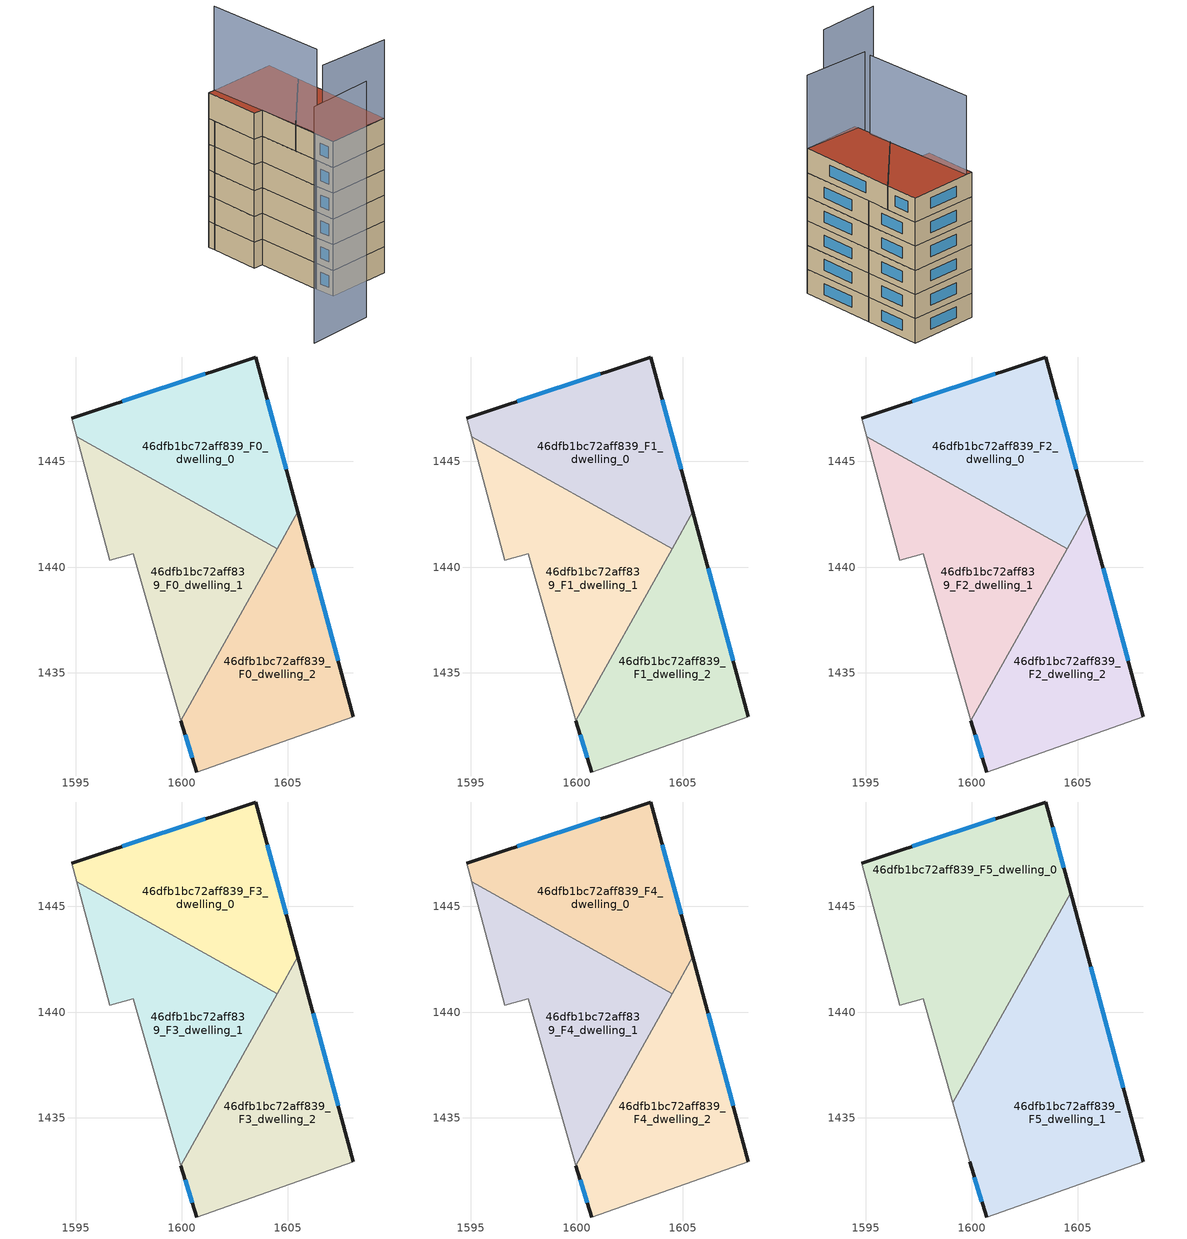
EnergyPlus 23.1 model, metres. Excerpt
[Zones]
46dfb1bc72aff839_F0_dwelling_0
 floor ground (EU_floor_Construction): 1603.51,1449.93 1605.49,1442.62 1604.5,1440.86 1595.03,1446.17 1594.8,1447.03 z0
 wall outside (EU_wall_Construction): 1605.49,1442.62 1603.51,1449.93 1594.8,1447.03 z0:3
 wall adiabatic (EU_wall_Construction): 1594.8,1447.03 1595.03,1446.17 z0:3
 wall to 46dfb1bc72aff839_F0_dwelling_1 (EU_wall_Construction): 1595.03,1446.17 1604.5,1440.86 z0:3
 wall to 46dfb1bc72aff839_F0_dwelling_2 (EU_wall_Construction): 1604.5,1440.86 1605.49,1442.62 z0:3
 window (EU_Window_Construction): 1604.94,1444.63 1604.05,1447.92 / 1601.11,1449.13 1597.2,1447.83 z0.83:2.17
46dfb1bc72aff839_F0_dwelling_1
 floor ground (EU_floor_Construction): 1604.5,1440.86 1599.95,1432.75 1599.9,1432.92 1597.7,1440.63 1596.6,1440.33 1595.03,1446.17 z0
 wall adiabatic (EU_wall_Construction): 1595.03,1446.17 1596.6,1440.33 1597.7,1440.63 1599.9,1432.92 1599.95,1432.75 z0:3
 wall to 46dfb1bc72aff839_F0_dwelling_2 (EU_wall_Construction): 1599.95,1432.75 1604.5,1440.86 z0:3
46dfb1bc72aff839_F0_dwelling_2
 floor ground (EU_floor_Construction): 1605.49,1442.62 1608.11,1432.92 1600.7,1430.32 1599.95,1432.75 z0
 wall outside (EU_wall_Construction): 1608.11,1432.92 1605.49,1442.62 / 1599.95,1432.75 1600.7,1430.32 z0:3
 wall adiabatic (EU_wall_Construction): 1600.7,1430.32 1608.11,1432.92 z0:3
 window (EU_Window_Construction): 1607.39,1435.59 1606.21,1439.95 / 1600.16,1432.08 1600.49,1430.99 z0.83:2.17
46dfb1bc72aff839_F1_dwelling_0
 floor to 46dfb1bc72aff839_F0_dwelling_0 (EU_floor_Construction): 1603.51,1449.93 1605.49,1442.62 1604.5,1440.86 1595.03,1446.17 1594.8,1447.03 z3
 wall outside (EU_wall_Construction): 1605.49,1442.62 1603.51,1449.93 1594.8,1447.03 z3:6
 wall adiabatic (EU_wall_Construction): 1594.8,1447.03 1595.03,1446.17 z3:6
 wall to 46dfb1bc72aff839_F1_dwelling_1 (EU_wall_Construction): 1595.03,1446.17 1604.5,1440.86 z3:6
 wall to 46dfb1bc72aff839_F1_dwelling_2 (EU_wall_Construction): 1604.5,1440.86 1605.49,1442.62 z3:6
 window (EU_Window_Construction): 1604.94,1444.63 1604.05,1447.92 / 1601.11,1449.13 1597.2,1447.83 z3.83:5.17
46dfb1bc72aff839_F1_dwelling_1
 floor to 46dfb1bc72aff839_F0_dwelling_1 (EU_floor_Construction): 1604.5,1440.86 1599.95,1432.75 1599.9,1432.92 1597.7,1440.63 1596.6,1440.33 1595.03,1446.17 z3
 wall adiabatic (EU_wall_Construction): 1595.03,1446.17 1596.6,1440.33 1597.7,1440.63 1599.9,1432.92 1599.95,1432.75 z3:6
 wall to 46dfb1bc72aff839_F1_dwelling_2 (EU_wall_Construction): 1599.95,1432.75 1604.5,1440.86 z3:6
46dfb1bc72aff839_F1_dwelling_2
 floor to 46dfb1bc72aff839_F0_dwelling_2 (EU_floor_Construction): 1605.49,1442.62 1608.11,1432.92 1600.7,1430.32 1599.95,1432.75 z3
 wall outside (EU_wall_Construction): 1608.11,1432.92 1605.49,1442.62 / 1599.95,1432.75 1600.7,1430.32 z3:6
 wall adiabatic (EU_wall_Construction): 1600.7,1430.32 1608.11,1432.92 z3:6
 window (EU_Window_Construction): 1607.39,1435.59 1606.21,1439.95 / 1600.16,1432.08 1600.49,1430.99 z3.83:5.17
46dfb1bc72aff839_F2_dwelling_0
 floor to 46dfb1bc72aff839_F1_dwelling_0 (EU_floor_Construction): 1603.51,1449.93 1605.49,1442.62 1604.5,1440.86 1595.03,1446.17 1594.8,1447.03 z6
 wall outside (EU_wall_Construction): 1605.49,1442.62 1603.51,1449.93 1594.8,1447.03 z6:9
 wall adiabatic (EU_wall_Construction): 1594.8,1447.03 1595.03,1446.17 z6:9
 wall to 46dfb1bc72aff839_F2_dwelling_1 (EU_wall_Construction): 1595.03,1446.17 1604.5,1440.86 z6:9
 wall to 46dfb1bc72aff839_F2_dwelling_2 (EU_wall_Construction): 1604.5,1440.86 1605.49,1442.62 z6:9
 window (EU_Window_Construction): 1604.94,1444.63 1604.05,1447.92 / 1601.11,1449.13 1597.2,1447.83 z6.83:8.17
46dfb1bc72aff839_F2_dwelling_1
 floor to 46dfb1bc72aff839_F1_dwelling_1 (EU_floor_Construction): 1604.5,1440.86 1599.95,1432.75 1599.9,1432.92 1597.7,1440.63 1596.6,1440.33 1595.03,1446.17 z6
 wall adiabatic (EU_wall_Construction): 1595.03,1446.17 1596.6,1440.33 1597.7,1440.63 1599.9,1432.92 1599.95,1432.75 z6:9
 wall to 46dfb1bc72aff839_F2_dwelling_2 (EU_wall_Construction): 1599.95,1432.75 1604.5,1440.86 z6:9
46dfb1bc72aff839_F2_dwelling_2
 floor to 46dfb1bc72aff839_F1_dwelling_2 (EU_floor_Construction): 1605.49,1442.62 1608.11,1432.92 1600.7,1430.32 1599.95,1432.75 z6
 wall outside (EU_wall_Construction): 1608.11,1432.92 1605.49,1442.62 / 1599.95,1432.75 1600.7,1430.32 z6:9
 wall adiabatic (EU_wall_Construction): 1600.7,1430.32 1608.11,1432.92 z6:9
 window (EU_Window_Construction): 1607.39,1435.59 1606.21,1439.95 / 1600.16,1432.08 1600.49,1430.99 z6.83:8.17
46dfb1bc72aff839_F3_dwelling_0
 floor to 46dfb1bc72aff839_F2_dwelling_0 (EU_floor_Construction): 1603.51,1449.93 1605.49,1442.62 1604.5,1440.86 1595.03,1446.17 1594.8,1447.03 z9
 wall outside (EU_wall_Construction): 1605.49,1442.62 1603.51,1449.93 1594.8,1447.03 z9:12
 wall adiabatic (EU_wall_Construction): 1594.8,1447.03 1595.03,1446.17 z9:12
 wall to 46dfb1bc72aff839_F3_dwelling_1 (EU_wall_Construction): 1595.03,1446.17 1604.5,1440.86 z9:12
 wall to 46dfb1bc72aff839_F3_dwelling_2 (EU_wall_Construction): 1604.5,1440.86 1605.49,1442.62 z9:12
 window (EU_Window_Construction): 1604.94,1444.63 1604.05,1447.92 / 1601.11,1449.13 1597.2,1447.83 z9.83:11.17
46dfb1bc72aff839_F3_dwelling_1
 floor to 46dfb1bc72aff839_F2_dwelling_1 (EU_floor_Construction): 1604.5,1440.86 1599.95,1432.75 1599.9,1432.92 1597.7,1440.63 1596.6,1440.33 1595.03,1446.17 z9
 wall adiabatic (EU_wall_Construction): 1595.03,1446.17 1596.6,1440.33 1597.7,1440.63 1599.9,1432.92 1599.95,1432.75 z9:12
 wall to 46dfb1bc72aff839_F3_dwelling_2 (EU_wall_Construction): 1599.95,1432.75 1604.5,1440.86 z9:12
46dfb1bc72aff839_F3_dwelling_2
 floor to 46dfb1bc72aff839_F2_dwelling_2 (EU_floor_Construction): 1605.49,1442.62 1608.11,1432.92 1600.7,1430.32 1599.95,1432.75 z9
 wall outside (EU_wall_Construction): 1608.11,1432.92 1605.49,1442.62 / 1599.95,1432.75 1600.7,1430.32 z9:12
 wall adiabatic (EU_wall_Construction): 1600.7,1430.32 1608.11,1432.92 z9:12
 window (EU_Window_Construction): 1607.39,1435.59 1606.21,1439.95 / 1600.16,1432.08 1600.49,1430.99 z9.83:11.17
46dfb1bc72aff839_F4_dwelling_0
 floor to 46dfb1bc72aff839_F3_dwelling_0 (EU_floor_Construction): 1603.51,1449.93 1605.49,1442.62 1604.5,1440.86 1595.03,1446.17 1594.8,1447.03 z12
 wall outside (EU_wall_Construction): 1605.49,1442.62 1603.51,1449.93 1594.8,1447.03 z12:15
 wall adiabatic (EU_wall_Construction): 1594.8,1447.03 1595.03,1446.17 z12:15
 wall to 46dfb1bc72aff839_F4_dwelling_1 (EU_wall_Construction): 1595.03,1446.17 1604.5,1440.86 z12:15
 wall to 46dfb1bc72aff839_F4_dwelling_2 (EU_wall_Construction): 1604.5,1440.86 1605.49,1442.62 z12:15
 window (EU_Window_Construction): 1604.94,1444.63 1604.05,1447.92 / 1601.11,1449.13 1597.2,1447.83 z12.83:14.17
46dfb1bc72aff839_F4_dwelling_1
 floor to 46dfb1bc72aff839_F3_dwelling_1 (EU_floor_Construction): 1604.5,1440.86 1599.95,1432.75 1599.9,1432.92 1597.7,1440.63 1596.6,1440.33 1595.03,1446.17 z12
 wall adiabatic (EU_wall_Construction): 1595.03,1446.17 1596.6,1440.33 1597.7,1440.63 1599.9,1432.92 1599.95,1432.75 z12:15
 wall to 46dfb1bc72aff839_F4_dwelling_2 (EU_wall_Construction): 1599.95,1432.75 1604.5,1440.86 z12:15
46dfb1bc72aff839_F4_dwelling_2
 floor to 46dfb1bc72aff839_F3_dwelling_2 (EU_floor_Construction): 1605.49,1442.62 1608.11,1432.92 1600.7,1430.32 1599.95,1432.75 z12
 wall outside (EU_wall_Construction): 1608.11,1432.92 1605.49,1442.62 / 1599.95,1432.75 1600.7,1430.32 z12:15
 wall adiabatic (EU_wall_Construction): 1600.7,1430.32 1608.11,1432.92 z12:15
 window (EU_Window_Construction): 1607.39,1435.59 1606.21,1439.95 / 1600.16,1432.08 1600.49,1430.99 z12.83:14.17
46dfb1bc72aff839_F5_dwelling_0
 floor to 46dfb1bc72aff839_F4_dwelling_0 (EU_floor_Construction): 1603.51,1449.93 1604.67,1445.64 1602.59,1441.93 1595.03,1446.17 1594.8,1447.03 z15
 floor to 46dfb1bc72aff839_F4_dwelling_1 (EU_floor_Construction): 1602.59,1441.93 1599.1,1435.71 1597.7,1440.63 1596.6,1440.33 1595.03,1446.17 z15
 wall outside (EU_wall_Construction): 1604.67,1445.64 1603.51,1449.93 1594.8,1447.03 z15:18
 wall adiabatic (EU_wall_Construction): 1594.8,1447.03 1596.6,1440.33 1597.7,1440.63 1599.1,1435.71 z15:18
 wall to 46dfb1bc72aff839_F5_dwelling_1 (EU_wall_Construction): 1599.1,1435.71 1604.67,1445.64 z15:18
 window (EU_Window_Construction): 1601.11,1449.13 1597.2,1447.83 / 1604.35,1446.82 1603.83,1448.75 z15.83:17.17
 roof outside (EU_roof_Construction): 1599.1,1435.71 1604.67,1445.64 1603.51,1449.93 1594.8,1447.03 1596.6,1440.33 1597.7,1440.63 z18
46dfb1bc72aff839_F5_dwelling_1
 floor to 46dfb1bc72aff839_F4_dwelling_0 (EU_floor_Construction): 1604.67,1445.64 1605.49,1442.61 1604.5,1440.86 1602.59,1441.93 z15
 floor to 46dfb1bc72aff839_F4_dwelling_1 (EU_floor_Construction): 1604.5,1440.86 1601.42,1435.37 1602.28,1441.38 1602.59,1441.93 z15; 1602.28,1441.38 1601.42,1435.37 1599.95,1432.75 1599.9,1432.92 1599.1,1435.71 z15
 floor to 46dfb1bc72aff839_F4_dwelling_2 (EU_floor_Construction): 1601.42,1435.37 1600.7,1430.32 1599.95,1432.75 z15; 1605.49,1442.61 1608.11,1432.92 1600.7,1430.32 1601.42,1435.37 z15
 wall outside (EU_wall_Construction): 1608.11,1432.92 1604.67,1445.64 / 1599.9,1432.92 1600.7,1430.32 z15:18
 wall adiabatic (EU_wall_Construction): 1599.1,1435.71 1599.9,1432.92 / 1600.7,1430.32 1608.11,1432.92 z15:18
 window (EU_Window_Construction): 1607.16,1436.42 1605.61,1442.14 / 1600.12,1432.21 1600.48,1431.04 z15.83:17.17
 roof outside (EU_roof_Construction): 1608.11,1432.92 1604.67,1445.64 1599.1,1435.71 1599.9,1432.92 1600.7,1430.32 z18
shading: 1593.59,1421.32 1601.37,1424.2 z0:27.5; 1599.58,1430.56 1608.11,1432.92 z0:27.1; 1595.58,1447.28 1600.14,1432.98 z0:27.8
[Building]
EU S2 Campaign: North Axis=0; Terrain=City; Solar Distribution=FullExterior
[Site:Location]
Lyon-Bron: Latitude=45.75; Longitude=5; Time Zone=1; Elevation=198
[SizingPeriod:WeatherFileDays]
AnnualSizingPeriod: Begin Month=1; Begin Day of Month=1; End Month=12; End Day of Month=31; Day of Week for Start Day=Monday; Use Weather File Daylight Saving Period=No; Use Weather File Rain and Snow Indicators=No
[MATERIAL]
EU_InternalMass_Material: Roughness=MediumRough; Thickness=0.1; Conductivity=1; Density=1800; Specific Heat=900; Thermal Absorptance=0.9; Solar Absorptance=0.7; Visible Absorptance=0.7
[MATERIAL:NOMASS] Roughness=MediumRough; Thermal Absorptance=0.9; Solar Absorptance=0.7; Visible Absorptance=0.7
Name | Thermal Resistance
EU_wall_NoMass | 0.87146
EU_roof_NoMass | 0.842276
EU_floor_NoMass | 0.496999
[WINDOWMATERIAL:SIMPLEGLAZINGSYSTEM]
EU_Window_SimpleGlazing: UFactor=2.2525; Solar Heat Gain Coefficient=0.76; Visible Transmittance=0.76
[CONSTRUCTION]
EU_wall_Construction: EU_wall_NoMass
EU_roof_Construction: EU_roof_NoMass
EU_floor_Construction: EU_floor_NoMass
EU_Window_Construction: EU_Window_SimpleGlazing
EU_InternalMass_Construction: EU_InternalMass_Material
[ZONE] Type=1; Multiplier=1; Ceiling Height=autocalculate; Floor Area=autocalculate; Part of Total Floor Area=Yes
Name | Volume
46dfb1bc72aff839_F0_dwelling_0; 46dfb1bc72aff839_F1_dwelling_0; 46dfb1bc72aff839_F2_dwelling_0; 46dfb1bc72aff839_F3_dwelling_0; 46dfb1bc72aff839_F4_dwelling_0 | 149.139
46dfb1bc72aff839_F5_dwelling_0 | 223.705
46dfb1bc72aff839_F0_dwelling_1; 46dfb1bc72aff839_F1_dwelling_1; 46dfb1bc72aff839_F2_dwelling_1; 46dfb1bc72aff839_F3_dwelling_1; 46dfb1bc72aff839_F4_dwelling_1 | 149.13
46dfb1bc72aff839_F5_dwelling_1 | 223.704
46dfb1bc72aff839_F0_dwelling_2 | 149.146
46dfb1bc72aff839_F1_dwelling_2; 46dfb1bc72aff839_F2_dwelling_2; 46dfb1bc72aff839_F3_dwelling_2; 46dfb1bc72aff839_F4_dwelling_2 | 149.147
[INTERNALMASS] Construction=EU_InternalMass_Construction
Name | Zone or ZoneList | Surface Area
46dfb1bc72aff839_F0_dwelling_0_EU_InternalMass | 46dfb1bc72aff839_F0_dwelling_0 | 49.7141
46dfb1bc72aff839_F0_dwelling_1_EU_InternalMass | 46dfb1bc72aff839_F0_dwelling_1 | 49.7111
46dfb1bc72aff839_F0_dwelling_2_EU_InternalMass | 46dfb1bc72aff839_F0_dwelling_2 | 49.7154
46dfb1bc72aff839_F1_dwelling_0_EU_InternalMass | 46dfb1bc72aff839_F1_dwelling_0 | 49.7141
46dfb1bc72aff839_F1_dwelling_1_EU_InternalMass | 46dfb1bc72aff839_F1_dwelling_1 | 49.7111
46dfb1bc72aff839_F1_dwelling_2_EU_InternalMass | 46dfb1bc72aff839_F1_dwelling_2 | 49.7154
46dfb1bc72aff839_F2_dwelling_0_EU_InternalMass | 46dfb1bc72aff839_F2_dwelling_0 | 49.7141
46dfb1bc72aff839_F2_dwelling_1_EU_InternalMass | 46dfb1bc72aff839_F2_dwelling_1 | 49.7111
46dfb1bc72aff839_F2_dwelling_2_EU_InternalMass | 46dfb1bc72aff839_F2_dwelling_2 | 49.7154
46dfb1bc72aff839_F3_dwelling_0_EU_InternalMass | 46dfb1bc72aff839_F3_dwelling_0 | 49.7141
46dfb1bc72aff839_F3_dwelling_1_EU_InternalMass | 46dfb1bc72aff839_F3_dwelling_1 | 49.7111
46dfb1bc72aff839_F3_dwelling_2_EU_InternalMass | 46dfb1bc72aff839_F3_dwelling_2 | 49.7154
46dfb1bc72aff839_F4_dwelling_0_EU_InternalMass | 46dfb1bc72aff839_F4_dwelling_0 | 49.7141
46dfb1bc72aff839_F4_dwelling_1_EU_InternalMass | 46dfb1bc72aff839_F4_dwelling_1 | 49.7111
46dfb1bc72aff839_F4_dwelling_2_EU_InternalMass | 46dfb1bc72aff839_F4_dwelling_2 | 49.7154
46dfb1bc72aff839_F5_dwelling_0_EU_InternalMass | 46dfb1bc72aff839_F5_dwelling_0 | 74.5699
46dfb1bc72aff839_F5_dwelling_1_EU_InternalMass | 46dfb1bc72aff839_F5_dwelling_1 | 74.5711
[OTHEREQUIPMENT] Fuel Type=Electricity; Design Level Calculation Method=Watts/Area; Power per Zone Floor Area=1; Fraction Latent=0; Fraction Radiant=0; Fraction Lost=0; Carbon Dioxide Generation Rate=0; EndUse Subcategory=EU_Step8_InternalGains
Name | Zone or ZoneList or Space or SpaceList | Schedule
EU_Step8_InternalGain_46dfb1bc72aff839_F0_dwelling_0_f000 | 46dfb1bc72aff839_F0_dwelling_0 | EU_Step8_GainSchedule_46dfb1bc72aff839_F0_dwelling_0_f000
EU_Step8_InternalGain_46dfb1bc72aff839_F0_dwelling_1_f000 | 46dfb1bc72aff839_F0_dwelling_1 | EU_Step8_GainSchedule_46dfb1bc72aff839_F0_dwelling_1_f000
EU_Step8_InternalGain_46dfb1bc72aff839_F0_dwelling_2_f000 | 46dfb1bc72aff839_F0_dwelling_2 | EU_Step8_GainSchedule_46dfb1bc72aff839_F0_dwelling_2_f000
EU_Step8_InternalGain_46dfb1bc72aff839_F1_dwelling_0_f000 | 46dfb1bc72aff839_F1_dwelling_0 | EU_Step8_GainSchedule_46dfb1bc72aff839_F1_dwelling_0_f000
EU_Step8_InternalGain_46dfb1bc72aff839_F1_dwelling_1_f000 | 46dfb1bc72aff839_F1_dwelling_1 | EU_Step8_GainSchedule_46dfb1bc72aff839_F1_dwelling_1_f000
EU_Step8_InternalGain_46dfb1bc72aff839_F1_dwelling_2_f000 | 46dfb1bc72aff839_F1_dwelling_2 | EU_Step8_GainSchedule_46dfb1bc72aff839_F1_dwelling_2_f000
EU_Step8_InternalGain_46dfb1bc72aff839_F2_dwelling_0_f000 | 46dfb1bc72aff839_F2_dwelling_0 | EU_Step8_GainSchedule_46dfb1bc72aff839_F2_dwelling_0_f000
EU_Step8_InternalGain_46dfb1bc72aff839_F2_dwelling_1_f000 | 46dfb1bc72aff839_F2_dwelling_1 | EU_Step8_GainSchedule_46dfb1bc72aff839_F2_dwelling_1_f000
EU_Step8_InternalGain_46dfb1bc72aff839_F2_dwelling_2_f000 | 46dfb1bc72aff839_F2_dwelling_2 | EU_Step8_GainSchedule_46dfb1bc72aff839_F2_dwelling_2_f000
EU_Step8_InternalGain_46dfb1bc72aff839_F3_dwelling_0_f000 | 46dfb1bc72aff839_F3_dwelling_0 | EU_Step8_GainSchedule_46dfb1bc72aff839_F3_dwelling_0_f000
EU_Step8_InternalGain_46dfb1bc72aff839_F3_dwelling_1_f000 | 46dfb1bc72aff839_F3_dwelling_1 | EU_Step8_GainSchedule_46dfb1bc72aff839_F3_dwelling_1_f000
EU_Step8_InternalGain_46dfb1bc72aff839_F3_dwelling_2_f000 | 46dfb1bc72aff839_F3_dwelling_2 | EU_Step8_GainSchedule_46dfb1bc72aff839_F3_dwelling_2_f000
EU_Step8_InternalGain_46dfb1bc72aff839_F4_dwelling_0_f000 | 46dfb1bc72aff839_F4_dwelling_0 | EU_Step8_GainSchedule_46dfb1bc72aff839_F4_dwelling_0_f000
EU_Step8_InternalGain_46dfb1bc72aff839_F4_dwelling_1_f000 | 46dfb1bc72aff839_F4_dwelling_1 | EU_Step8_GainSchedule_46dfb1bc72aff839_F4_dwelling_1_f000
EU_Step8_InternalGain_46dfb1bc72aff839_F4_dwelling_2_f000 | 46dfb1bc72aff839_F4_dwelling_2 | EU_Step8_GainSchedule_46dfb1bc72aff839_F4_dwelling_2_f000
EU_Step8_InternalGain_46dfb1bc72aff839_F5_dwelling_0_f000 | 46dfb1bc72aff839_F5_dwelling_0 | EU_Step8_GainSchedule_46dfb1bc72aff839_F5_dwelling_0_f000
EU_Step8_InternalGain_46dfb1bc72aff839_F5_dwelling_1_f000 | 46dfb1bc72aff839_F5_dwelling_1 | EU_Step8_GainSchedule_46dfb1bc72aff839_F5_dwelling_1_f000
[ZONEVENTILATION:DESIGNFLOWRATE] Schedule=EU_AlwaysOn; Design Flow Rate Calculation Method=AirChanges/Hour; Air Changes per Hour=0.425; Ventilation Type=Natural; Fan Pressure Rise=0; Fan Total Efficiency=1; Constant Term Coefficient=1; Temperature Term Coefficient=0; Velocity Term Coefficient=0; Velocity Squared Term Coefficient=0; Minimum Indoor Temperature=-100; Maximum Indoor Temperature=100; Delta Temperature=-100; Minimum Outdoor Temperature=-100; Maximum Outdoor Temperature=100; Maximum Wind Speed=40
Name | Zone or ZoneList or Space or SpaceList
EU_ConstantAir_46dfb1bc72aff839_F0_dwelling_0 | 46dfb1bc72aff839_F0_dwelling_0
EU_ConstantAir_46dfb1bc72aff839_F0_dwelling_1 | 46dfb1bc72aff839_F0_dwelling_1
EU_ConstantAir_46dfb1bc72aff839_F0_dwelling_2 | 46dfb1bc72aff839_F0_dwelling_2
EU_ConstantAir_46dfb1bc72aff839_F1_dwelling_0 | 46dfb1bc72aff839_F1_dwelling_0
EU_ConstantAir_46dfb1bc72aff839_F1_dwelling_1 | 46dfb1bc72aff839_F1_dwelling_1
EU_ConstantAir_46dfb1bc72aff839_F1_dwelling_2 | 46dfb1bc72aff839_F1_dwelling_2
EU_ConstantAir_46dfb1bc72aff839_F2_dwelling_0 | 46dfb1bc72aff839_F2_dwelling_0
EU_ConstantAir_46dfb1bc72aff839_F2_dwelling_1 | 46dfb1bc72aff839_F2_dwelling_1
EU_ConstantAir_46dfb1bc72aff839_F2_dwelling_2 | 46dfb1bc72aff839_F2_dwelling_2
EU_ConstantAir_46dfb1bc72aff839_F3_dwelling_0 | 46dfb1bc72aff839_F3_dwelling_0
EU_ConstantAir_46dfb1bc72aff839_F3_dwelling_1 | 46dfb1bc72aff839_F3_dwelling_1
EU_ConstantAir_46dfb1bc72aff839_F3_dwelling_2 | 46dfb1bc72aff839_F3_dwelling_2
EU_ConstantAir_46dfb1bc72aff839_F4_dwelling_0 | 46dfb1bc72aff839_F4_dwelling_0
EU_ConstantAir_46dfb1bc72aff839_F4_dwelling_1 | 46dfb1bc72aff839_F4_dwelling_1
EU_ConstantAir_46dfb1bc72aff839_F4_dwelling_2 | 46dfb1bc72aff839_F4_dwelling_2
EU_ConstantAir_46dfb1bc72aff839_F5_dwelling_0 | 46dfb1bc72aff839_F5_dwelling_0
EU_ConstantAir_46dfb1bc72aff839_F5_dwelling_1 | 46dfb1bc72aff839_F5_dwelling_1
[HVACTEMPLATE:THERMOSTAT] Constant Heating Setpoint=20; Constant Cooling Setpoint=50
EU_HeatOnly_46dfb1bc72aff839_F0_dwelling_0; EU_HeatOnly_46dfb1bc72aff839_F0_dwelling_1; EU_HeatOnly_46dfb1bc72aff839_F0_dwelling_2; EU_HeatOnly_46dfb1bc72aff839_F1_dwelling_0; EU_HeatOnly_46dfb1bc72aff839_F1_dwelling_1; EU_HeatOnly_46dfb1bc72aff839_F1_dwelling_2; EU_HeatOnly_46dfb1bc72aff839_F2_dwelling_0; EU_HeatOnly_46dfb1bc72aff839_F2_dwelling_1; EU_HeatOnly_46dfb1bc72aff839_F2_dwelling_2; EU_HeatOnly_46dfb1bc72aff839_F3_dwelling_0; EU_HeatOnly_46dfb1bc72aff839_F3_dwelling_1; EU_HeatOnly_46dfb1bc72aff839_F3_dwelling_2; EU_HeatOnly_46dfb1bc72aff839_F4_dwelling_0; EU_HeatOnly_46dfb1bc72aff839_F4_dwelling_1; EU_HeatOnly_46dfb1bc72aff839_F4_dwelling_2; EU_HeatOnly_46dfb1bc72aff839_F5_dwelling_0; EU_HeatOnly_46dfb1bc72aff839_F5_dwelling_1
[HVACTEMPLATE:ZONE:IDEALLOADSAIRSYSTEM] System Availability Schedule=EU_AlwaysOn; Maximum Heating Supply Air Temperature=50; Minimum Cooling Supply Air Temperature=13; Maximum Heating Supply Air Humidity Ratio=0.0156; Minimum Cooling Supply Air Humidity Ratio=0.0077; Heating Limit=NoLimit; Cooling Limit=NoLimit; Heating Availability Schedule=EU_AlwaysOn; Cooling Availability Schedule=EU_CoolingOff; Dehumidification Control Type=ConstantSensibleHeatRatio; Cooling Sensible Heat Ratio=0.7; Dehumidification Setpoint=60; Humidification Control Type=None; Humidification Setpoint=30; Outdoor Air Method=None; Outdoor Air Flow Rate per Person=0.00944; Outdoor Air Flow Rate per Zone Floor Area=0; Outdoor Air Flow Rate per Zone=0; Demand Controlled Ventilation Type=None; Outdoor Air Economizer Type=NoEconomizer; Heat Recovery Type=None; Sensible Heat Recovery Effectiveness=0.7; Latent Heat Recovery Effectiveness=0.65
Name | Template Thermostat
46dfb1bc72aff839_F0_dwelling_0 | EU_HeatOnly_46dfb1bc72aff839_F0_dwelling_0
46dfb1bc72aff839_F0_dwelling_1 | EU_HeatOnly_46dfb1bc72aff839_F0_dwelling_1
46dfb1bc72aff839_F0_dwelling_2 | EU_HeatOnly_46dfb1bc72aff839_F0_dwelling_2
46dfb1bc72aff839_F1_dwelling_0 | EU_HeatOnly_46dfb1bc72aff839_F1_dwelling_0
46dfb1bc72aff839_F1_dwelling_1 | EU_HeatOnly_46dfb1bc72aff839_F1_dwelling_1
46dfb1bc72aff839_F1_dwelling_2 | EU_HeatOnly_46dfb1bc72aff839_F1_dwelling_2
46dfb1bc72aff839_F2_dwelling_0 | EU_HeatOnly_46dfb1bc72aff839_F2_dwelling_0
46dfb1bc72aff839_F2_dwelling_1 | EU_HeatOnly_46dfb1bc72aff839_F2_dwelling_1
46dfb1bc72aff839_F2_dwelling_2 | EU_HeatOnly_46dfb1bc72aff839_F2_dwelling_2
46dfb1bc72aff839_F3_dwelling_0 | EU_HeatOnly_46dfb1bc72aff839_F3_dwelling_0
46dfb1bc72aff839_F3_dwelling_1 | EU_HeatOnly_46dfb1bc72aff839_F3_dwelling_1
46dfb1bc72aff839_F3_dwelling_2 | EU_HeatOnly_46dfb1bc72aff839_F3_dwelling_2
46dfb1bc72aff839_F4_dwelling_0 | EU_HeatOnly_46dfb1bc72aff839_F4_dwelling_0
46dfb1bc72aff839_F4_dwelling_1 | EU_HeatOnly_46dfb1bc72aff839_F4_dwelling_1
46dfb1bc72aff839_F4_dwelling_2 | EU_HeatOnly_46dfb1bc72aff839_F4_dwelling_2
46dfb1bc72aff839_F5_dwelling_0 | EU_HeatOnly_46dfb1bc72aff839_F5_dwelling_0
46dfb1bc72aff839_F5_dwelling_1 | EU_HeatOnly_46dfb1bc72aff839_F5_dwelling_1
[SIZING:ZONE] Zone Cooling Design Supply Air Temperature Input Method=SupplyAirTemperature; Zone Cooling Design Supply Air Temperature=13; Zone Heating Design Supply Air Temperature Input Method=SupplyAirTemperature; Zone Heating Design Supply Air Temperature=50; Zone Cooling Design Supply Air Humidity Ratio=0.008; Zone Heating Design Supply Air Humidity Ratio=0.008; Cooling Design Air Flow Method=DesignDay; Cooling Design Air Flow Rate=0; Cooling Minimum Air Flow per Zone Floor Area=0.000762; Cooling Minimum Air Flow=0; Cooling Minimum Air Flow Fraction=0.2; Heating Design Air Flow Method=DesignDay; Heating Design Air Flow Rate=0; Heating Maximum Air Flow per Zone Floor Area=0.002032; Heating Maximum Air Flow=0.141576; Heating Maximum Air Flow Fraction=0.3; Account for Dedicated Outdoor Air System=No; Dedicated Outdoor Air System Control Strategy=NeutralSupplyAir; Dedicated Outdoor Air Low Setpoint Temperature for Design=autosize; Dedicated Outdoor Air High Setpoint Temperature for Design=autosize; Zone Load Sizing Method=Sensible Load Only No Latent Load; Zone Latent Cooling Design Supply Air Humidity Ratio Input Method=HumidityRatioDifference; Zone Cooling Design Supply Air Humidity Ratio Difference=0.005; Zone Latent Heating Design Supply Air Humidity Ratio Input Method=HumidityRatioDifference; Zone Humidification Design Supply Air Humidity Ratio Difference=0.005
46dfb1bc72aff839_F0_dwelling_0; 46dfb1bc72aff839_F0_dwelling_1; 46dfb1bc72aff839_F0_dwelling_2; 46dfb1bc72aff839_F1_dwelling_0; 46dfb1bc72aff839_F1_dwelling_1; 46dfb1bc72aff839_F1_dwelling_2; 46dfb1bc72aff839_F2_dwelling_0; 46dfb1bc72aff839_F2_dwelling_1; 46dfb1bc72aff839_F2_dwelling_2; 46dfb1bc72aff839_F3_dwelling_0; 46dfb1bc72aff839_F3_dwelling_1; 46dfb1bc72aff839_F3_dwelling_2; 46dfb1bc72aff839_F4_dwelling_0; 46dfb1bc72aff839_F4_dwelling_1; 46dfb1bc72aff839_F4_dwelling_2; 46dfb1bc72aff839_F5_dwelling_0; 46dfb1bc72aff839_F5_dwelling_1
[SCHEDULE:CONSTANT]
Name | Hourly Value
EU_AlwaysOn | 1
EU_CoolingOff | 0
[SCHEDULE:FILE] Column Number=1; Rows to Skip at Top=0; Number of Hours of Data=8760; Column Separator=Comma; Interpolate to Timestep=No; Minutes per Item=60; Adjust Schedule for Daylight Savings=Yes
Name | File
EU_Step8_GainSchedule_46dfb1bc72aff839_F0_dwelling_0_f000 | ../../schedules/46dfb1bc72aff839/46dfb1bc72aff839_F0_dwelling_0_f000_gain.csv
EU_Step8_GainSchedule_46dfb1bc72aff839_F0_dwelling_1_f000 | ../../schedules/46dfb1bc72aff839/46dfb1bc72aff839_F0_dwelling_1_f000_gain.csv
EU_Step8_GainSchedule_46dfb1bc72aff839_F0_dwelling_2_f000 | ../../schedules/46dfb1bc72aff839/46dfb1bc72aff839_F0_dwelling_2_f000_gain.csv
EU_Step8_GainSchedule_46dfb1bc72aff839_F1_dwelling_0_f000 | ../../schedules/46dfb1bc72aff839/46dfb1bc72aff839_F1_dwelling_0_f000_gain.csv
EU_Step8_GainSchedule_46dfb1bc72aff839_F1_dwelling_1_f000 | ../../schedules/46dfb1bc72aff839/46dfb1bc72aff839_F1_dwelling_1_f000_gain.csv
EU_Step8_GainSchedule_46dfb1bc72aff839_F1_dwelling_2_f000 | ../../schedules/46dfb1bc72aff839/46dfb1bc72aff839_F1_dwelling_2_f000_gain.csv
EU_Step8_GainSchedule_46dfb1bc72aff839_F2_dwelling_0_f000 | ../../schedules/46dfb1bc72aff839/46dfb1bc72aff839_F2_dwelling_0_f000_gain.csv
EU_Step8_GainSchedule_46dfb1bc72aff839_F2_dwelling_1_f000 | ../../schedules/46dfb1bc72aff839/46dfb1bc72aff839_F2_dwelling_1_f000_gain.csv
EU_Step8_GainSchedule_46dfb1bc72aff839_F2_dwelling_2_f000 | ../../schedules/46dfb1bc72aff839/46dfb1bc72aff839_F2_dwelling_2_f000_gain.csv
EU_Step8_GainSchedule_46dfb1bc72aff839_F3_dwelling_0_f000 | ../../schedules/46dfb1bc72aff839/46dfb1bc72aff839_F3_dwelling_0_f000_gain.csv
EU_Step8_GainSchedule_46dfb1bc72aff839_F3_dwelling_1_f000 | ../../schedules/46dfb1bc72aff839/46dfb1bc72aff839_F3_dwelling_1_f000_gain.csv
EU_Step8_GainSchedule_46dfb1bc72aff839_F3_dwelling_2_f000 | ../../schedules/46dfb1bc72aff839/46dfb1bc72aff839_F3_dwelling_2_f000_gain.csv
EU_Step8_GainSchedule_46dfb1bc72aff839_F4_dwelling_0_f000 | ../../schedules/46dfb1bc72aff839/46dfb1bc72aff839_F4_dwelling_0_f000_gain.csv
EU_Step8_GainSchedule_46dfb1bc72aff839_F4_dwelling_1_f000 | ../../schedules/46dfb1bc72aff839/46dfb1bc72aff839_F4_dwelling_1_f000_gain.csv
EU_Step8_GainSchedule_46dfb1bc72aff839_F4_dwelling_2_f000 | ../../schedules/46dfb1bc72aff839/46dfb1bc72aff839_F4_dwelling_2_f000_gain.csv
EU_Step8_GainSchedule_46dfb1bc72aff839_F5_dwelling_0_f000 | ../../schedules/46dfb1bc72aff839/46dfb1bc72aff839_F5_dwelling_0_f000_gain.csv
EU_Step8_GainSchedule_46dfb1bc72aff839_F5_dwelling_1_f000 | ../../schedules/46dfb1bc72aff839/46dfb1bc72aff839_F5_dwelling_1_f000_gain.csv
